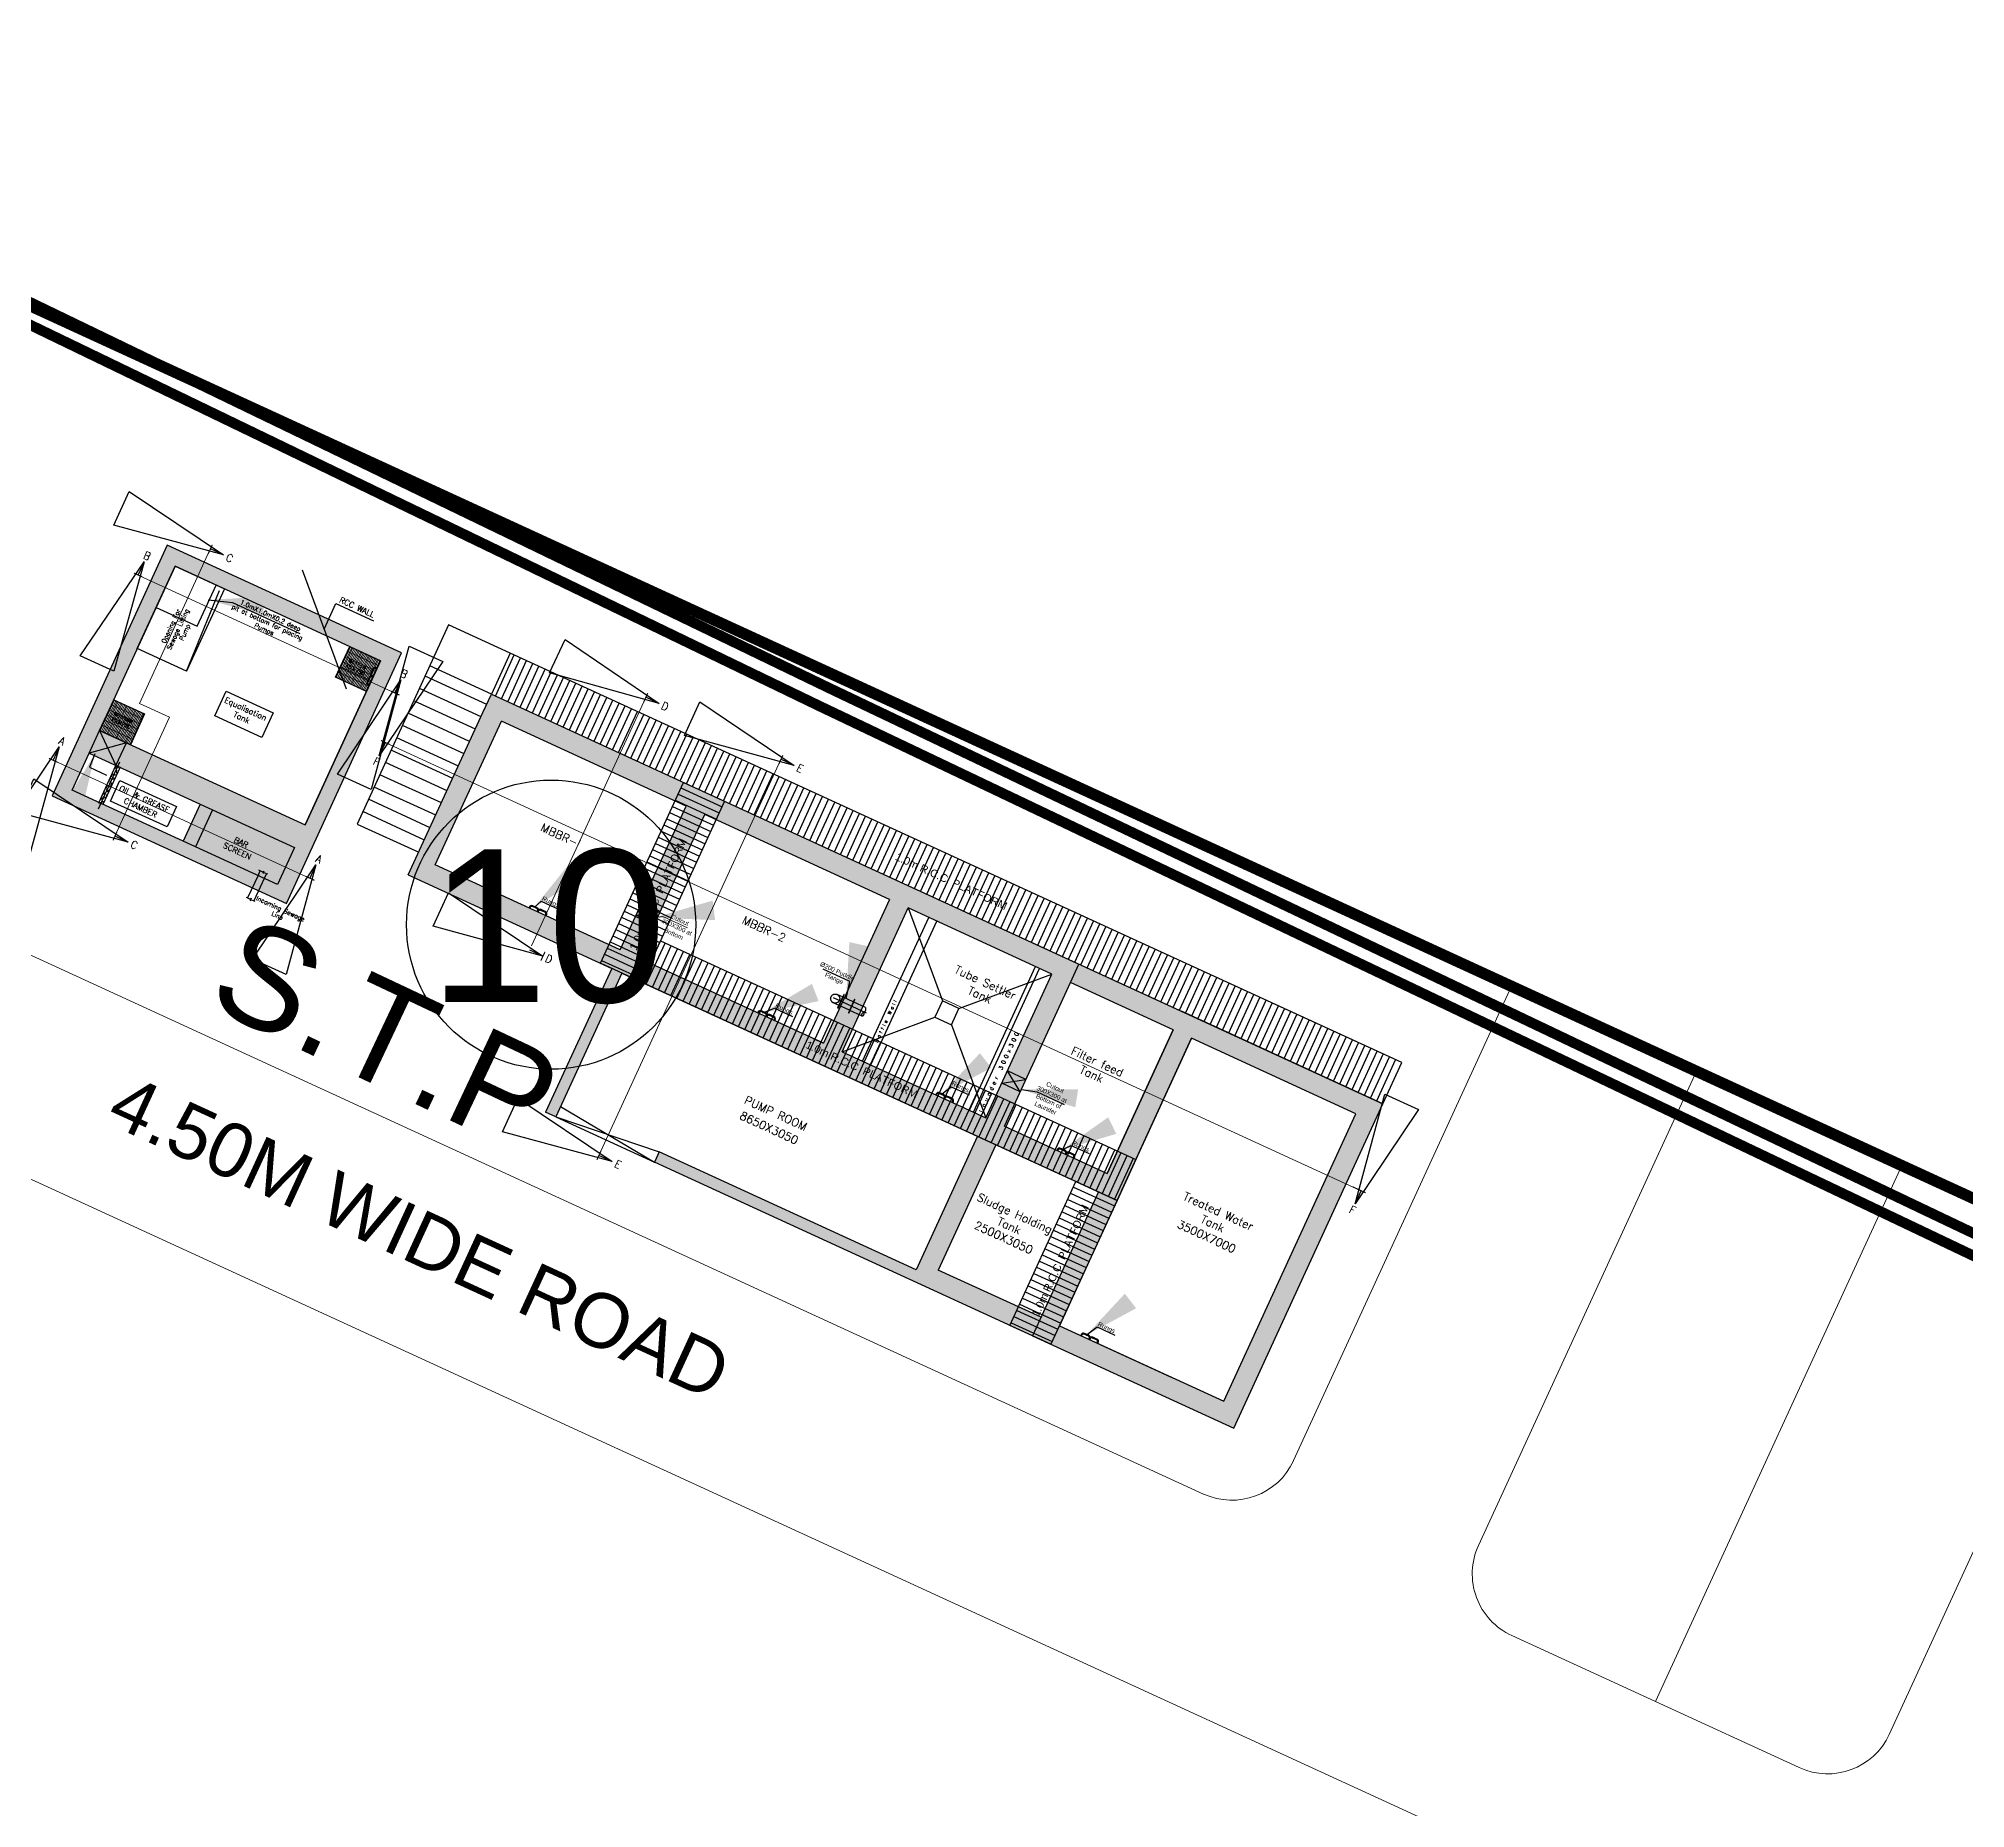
# Model space of a CAD drawing. Extents: x 7897917 to 8423973, y -6487334 to -6173396.
# Drawn here: x 8100005 to 8102609, y -6345575 to -6343182 of the extents above; entities that cross this region are included whole.
import ezdxf
from ezdxf.enums import TextEntityAlignment as Align

# ---------------------------------------------------------------- set-up
doc = ezdxf.new("R2010")
doc.units = 0
doc.header["$LTSCALE"] = 600
doc.header["$MEASUREMENT"] = 0
for name, pattern in [('ACAD_ISO03W100', [30, 12, -18]), ('CENTER', [2, 1.25, -0.25, 0.25, -0.25]), ('DASHED2', [0.375, 0.25, -0.125])]:
    doc.linetypes.add(name, pattern=pattern)
doc.layers.get('0').update_dxf_attribs({"linetype": 'CONTINUOUS'})
doc.layers.add('TITLE', color=7, linetype='CONTINUOUS')
doc.styles.add('AR', font='arial.ttf')
doc.styles.add('ari', font='arial.ttf')
doc.styles.add('ARIAL', font='arial.ttf')
doc.styles.add('ROMAND', font='romand.shx', dxfattribs={"width": 0.9, "height": 60})
doc.styles.add('ROMANS', font='romans.shx')
doc.styles.get("Standard").update_dxf_attribs({"font": 'romans.shx'})
doc.dimstyles.new('cendim', dxfattribs={"dimscale": 60, "dimtxt": 4, "dimasz": 2, "dimexe": 2, "dimexo": 1, "dimgap": 2, "dimtad": 1, "dimdec": 0, "dimzin": 0, "dimdsep": 46, "dimtxsty": 'ROMANS', "dimblk": 'OBLIQUE', "dimcen": 3, "dimdle": 2, "dimclrd": 5, "dimclre": 5, "dimclrt": 6, "dimadec": 0, "dimazin": 0, "dimtfac": 1, "dimtdec": 0, "dimtix": 1, "dimtmove": 2, "dimatfit": 3, "dimldrblk": 'OBLIQUE', "dimfxl": 1, "dimtolj": 1, "dimtzin": 0, "dimarcsym": 0})
doc.dimstyles.new('STANDARD$7', dxfattribs={"dimtxt": 10, "dimasz": 75, "dimexe": 200, "dimexo": 200, "dimgap": 2, "dimtad": 0, "dimdec": 0, "dimzin": 0, "dimdsep": 46, "dimtxsty": 'Standard', "dimcen": 0.09, "dimclrd": 256, "dimclre": 256, "dimclrt": 256, "dimadec": 0, "dimazin": 0, "dimtfac": 1, "dimtdec": 0, "dimtofl": 0, "dimtmove": 0, "dimatfit": 3, "dimfxl": 1, "dimtolj": 1, "dimtzin": 0, "dimlwd": -1, "dimlwe": -1, "dimarcsym": 0})
pattern_1 = [(25.323396, (-41702.596, 4444.775), (17.016701, -9.696948), [2.040175, -22.441926]), (330.3234, (-41702.596, 4444.775), (5.112866, 20.168603), [1.63214, -17.95354]), (75.7748, (-41701.178, 4443.967), (22.129574, 10.471638), [1.733882, -19.072702]), (21.5076, (-41700.324, 4449.718), (24.500482, -16.211844), [3.060263, -33.66289]), (71.959, (-41698.283, 4448.367), (34.16609, 13.463583), [2.600823, -28.60905]), (326.5076, (-41700.324, 4449.718), (34.16608, 13.46361), [2.44821, -26.93031]), (356.323396, (-41698.42, 4447.347), (10.181968, -16.731002), [2.040175, -22.441926]), (301.3234, (-41698.42, 4447.347), (14.249746, 15.161091), [1.63214, -17.95354]), (46.7748, (-41697.572, 4445.952), (24.431713, -1.569929), [1.733882, -19.072702]), (12.823396, (-41702.596, 4444.775), (4.081201, 8.0904332), [0, -17.735922, 0, -18.225564, 0, -18.0215465]), (342.823396, (-41702.596, 4444.775), (10.9818825, 6.761495), [0, -10.3912917, 0, -17.327887, 0, -6.8685894]), (302.823396, (-41708.108, 4447.307), (12.9389678, -6.6200661), [0, -6.8005836, 0, -21.217821, 0, -28.154416]), (292.823396, (-41710.58, 4448.443), (15.5521813, -4.148755), [0, -8.840759, 0, -14.090809, 0, -19.993716])]

# ---------------------------------------------------------------- blocks, each defined once
blk = doc.blocks.new('_Oblique')
at = {"color": 0, "linetype": 'ByBlock', "lineweight": -2}
blk.add_line((-0.5, -0.5), (0.5, 0.5), dxfattribs=at)
blk = doc.blocks.new('A$C67844AE1')
at = {"layer": 'TITLE'}
h = blk.add_hatch(dxfattribs=at)
h.set_pattern_fill('AR-CONC', color=8, scale=2.720233, angle=-24.6766, style=0)
h.set_pattern_definition(pattern_1)
h.paths.add_polyline_path([(-17978.2, -2696.2), (-18291.3, -2552.3), (-18445.2, -2887.4), (-18132.1, -3031.2)])
h.paths.add_polyline_path([(-18381.9, -2800.1), (-18280.9, -2580.4), (-18006.3, -2706.6), (-18107.2, -2926.3)], flags=16)
h.paths.add_polyline_path([(-18395.7, -2830.3), (-18418.4, -2879.7), (-18270.1, -2947.9), (-18247.4, -2898.4)], flags=16)
at = {"layer": 'TITLE', "lineweight": 9}
h = blk.add_hatch(dxfattribs=at)
h.set_pattern_fill('GRATE', color=8, scale=60.449632, angle=65.3234, style=0)
h.set_pattern_definition([(65.323396, (-24085.6746, -20543.916), (1.71654047, -0.78867135), []), (335.323396, (-24085.675, -20543.916), (-3.1546854, -6.866162), [])])
h.paths.add_polyline_path([(-18047.5, -2687.6), (-18066.4, -2728.8), (-18025.2, -2747.8), (-18006.3, -2706.6)])
at = {"layer": 'TITLE'}
h = blk.add_hatch(dxfattribs=at)
h.set_pattern_fill('ANSI31', color=8, scale=72.539558, angle=200.3234, style=0)
h.set_pattern_definition([(245.323396, (-45829.53, 7449.963), (8.2393942, -3.7856225), [])])
h.paths.add_polyline_path([(-17858, -2751.4), (-16666.1, -3299), (-16640.8, -3244.1), (-17832.8, -2696.4)])
h.paths.add_polyline_path([(-17322.9, -2973.9), (-17170.3, -3044), (-17163.5, -3029.4), (-17316.2, -2959.3)], flags=24)
h = blk.add_hatch(dxfattribs=at)
h.set_pattern_fill('AR-CONC', color=8, scale=2.720233, angle=-24.6766, style=0)
h.set_pattern_definition(pattern_1)
h.paths.add_polyline_path([(-16666.1, -3299), (-17072.6, -3112.3), (-17083.9, -3137), (-16946.6, -3200.1), (-17034.9, -3392.3), (-17172.2, -3329.2), (-17083.9, -3137), (-17072.6, -3112.3), (-17858, -2751.4), (-17869.4, -2776.1), (-17969.1, -2993.1), (-17697.2, -3118), (-17785.5, -3310.2), (-17771.8, -3316.5), (-17683.5, -3124.3), (-17046.3, -3417), (-17134.6, -3609.3), (-16865.5, -3733)])
h.paths.add_polyline_path([(-16921.9, -3211.4), (-16702.1, -3312.4), (-16878.8, -3696.9), (-17098.5, -3595.9)], flags=16)
h.paths.add_polyline_path([(-17108.6, -3125.6), (-17197, -3317.9), (-17389.2, -3229.5), (-17300.9, -3037.3)], flags=16)
h.paths.add_polyline_path([(-17325.6, -3025.9), (-17413.9, -3218.2), (-17661.1, -3104.6), (-17572.8, -2912.4)], flags=16)
h.paths.add_polyline_path([(-17597.5, -2901), (-17685.8, -3093.3), (-17933, -2979.7), (-17844.7, -2787.4)], flags=16)
h.paths.add_polyline_path([(-17183.6, -3354), (-17208.3, -3342.6), (-17290.3, -3521.1), (-17633.6, -3363.4), (-17640, -3377.1), (-17134.6, -3609.3), (-17123.2, -3584.6), (-17260.6, -3521.5)], flags=17)
at = {"layer": 'TITLE', "lineweight": 9}
h = blk.add_hatch(dxfattribs=at)
h.set_pattern_fill('GRATE', color=8, scale=60.449632, angle=65.3234, style=0)
h.set_pattern_definition([(65.323396, (-24401.146, -20615.177), (1.71654047, -0.78867135), []), (335.323396, (-24401.146, -20615.177), (-3.1546854, -6.866162), [])])
h.paths.add_polyline_path([(-18362.9, -2758.9), (-18381.9, -2800.1), (-18340.7, -2819), (-18321.7, -2777.8)])
h = blk.add_hatch(dxfattribs=at)
h.set_pattern_fill('AR-CONC', color=8, scale=1.208993, angle=380.3234, style=0)
h.set_pattern_definition([(70.323396, (-39008.4454, -35943.0385), (8.3952897, 2.3003764), [0.9067445, -9.9741893]), (15.323396, (-39008.445, -35943.0385), (-4.7315618, 7.945199), [0.7253956, -7.9793514]), (120.774796, (-39007.746, -35942.847), (3.6637358, 10.2455726), [0.7706142, -8.4767565]), (66.507596, (-39009.285, -35940.771), (12.7946497, 2.6048674), [1.3601167, -14.961284]), (116.958996, (-39008.219, -35940.554), (6.5061706, 14.9685625), [1.1559213, -12.7151328]), (11.507596, (-39009.285, -35940.771), (6.506159, 14.9685676), [1.0880934, -11.969027]), (41.323396, (-39007.9415, -35940.918), (8.4579304, -2.0581626), [0.9067445, -9.9741893]), (346.323396, (-39007.9415, -35940.918), (-0.2864083, 9.2429344), [0.7253956, -7.9793514]), (91.774796, (-39007.237, -35941.0896), (8.1715277, 7.1847653), [0.7706142, -8.4767565]), (57.823396, (-39008.4454, -35943.0385), (-1.25998017, 3.82517558), [0, -7.882632, 0, -8.1002507, 0, -8.00957624]), (27.823396, (-39008.4454, -35943.0385), (1.32633985, 5.57620553), [0, -4.6183519, 0, -7.7012831, 0, -3.0527064]), (347.823396, (-39010.9736, -35943.975), (6.14681135, 1.98583923), [0, -3.0224816, 0, -9.4301426, 0, -12.5130738]), (337.823396, (-39012.1073, -35944.395), (6.1914069, 3.5837512), [0, -3.9292261, 0, -6.2625819, 0, -8.8860959])])
h.paths.add_polyline_path([(-18382.9, -2896.6), (-18377.5, -2899.1), (-18354.7, -2849.7), (-18360.2, -2847.1)])
at = {"layer": 'TITLE'}
h = blk.add_hatch(dxfattribs=at)
h.set_pattern_fill('ANSI31', color=8, scale=72.539558, angle=110.3234, style=0)
h.set_pattern_definition([(155.323396, (-43261.123, 5342.211), (-3.7856225, -8.2393942), [])])
h.paths.add_polyline_path([(-17601.2, -2869.4), (-17546.3, -2894.6), (-17657.4, -3136.3), (-17712.3, -3111)])
h = blk.add_hatch(dxfattribs=at)
h.set_pattern_fill('ANSI31', color=8, scale=72.539558, angle=200.3234, style=0)
h.set_pattern_definition([(245.323396, (-41702.596, 4444.775), (8.2393942, -3.7856225), [])])
h.paths.add_polyline_path([(-17657.4, -3136.3), (-17632.1, -3081.4), (-16996.3, -3373.5), (-17021.6, -3428.4)])
h.paths.add_polyline_path([(-17442.5, -3225.5), (-17289.8, -3295.6), (-17283.1, -3281), (-17435.7, -3210.8)], flags=24)
h = blk.add_hatch(dxfattribs=at)
h.set_pattern_fill('ANSI31', color=8, scale=72.539558, angle=110.3234, style=0)
h.set_pattern_definition([(155.323396, (-42736.362, 4808.398), (-3.7856225, -8.2393942), [])])
h.paths.add_polyline_path([(-17164.8, -3595.4), (-17109.9, -3620.7), (-17021.6, -3428.4), (-17076.5, -3403.2)])
at = {"layer": 'TITLE', "color": 8}
for p, q in [((-18291.3, -2552.3, 6), (-18445.2, -2887.4, 6)), ((-17978.2, -2696.2, 6), (-18291.3, -2552.3, 6)), ((-18265.5, -2720.5, 6), (-18221.4, -2612.9, 6)), ((-18132.1, -3031.2, 6), (-17978.2, -2696.2, 6)), ((-17864.3, -2765.1, 6), (-17946.7, -2727.2, 6)), ((-17858, -2751.4, 6), (-17940.4, -2713.5, 6)), ((-17871.9, -2781.6, 6), (-17954.3, -2743.7, 6)), ((-17869.4, -2776.1, 6), (-17858, -2751.4, 6)), ((-17858, -2751.4, 6), (-16910.5, -3186.7, 6)), ((-17887.1, -2814.5, 6), (-17969.5, -2776.7, 6)), ((-17969.1, -2993.1, 6), (-17869.4, -2776.1, 6)), ((-17879.5, -2798.1, 6), (-17961.9, -2760.2, 6)), ((-18395.7, -2830.3, 6), (-18381.9, -2800.1, 6)), ((-18381.9, -2800.1, 6), (-18360, -2846.7, 6)), ((-17894.6, -2831, 6), (-17977, -2793.2, 6)), ((-17933, -2979.7, 6), (-17844.7, -2787.4, 6)), ((-17597.5, -2901, 6), (-17844.7, -2787.4, 6)), ((-18346.1, -2816.5, 6), (-18395.7, -2830.3, 6)), ((-18360, -2846.7, 6), (-18346.1, -2816.5, 6)), ((-17909.8, -2864, 6), (-17992.2, -2826.1, 6)), ((-17902.2, -2847.5, 6), (-17984.6, -2809.6, 6)), ((-17924.9, -2896.9, 6), (-18007.3, -2859.1, 6)), ((-17917.3, -2880.5, 6), (-17999.7, -2842.6, 6)), ((-17932.5, -2913.4, 6), (-18014.9, -2875.6, 6)), ((-18445.2, -2887.4, 6), (-18132.1, -3031.2, 6)), ((-18247.4, -2898.4, 6), (-18270.1, -2947.9, 6)), ((-18230.9, -2906, 6), (-18253.7, -2955.4, 6)), ((-17947.6, -2946.4, 6), (-18030, -2908.5, 6)), ((-17940.1, -2929.9, 6), (-18022.5, -2892, 6)), ((-17685.8, -3093.3, 6), (-17597.5, -2901, 6)), ((-17661.1, -3104.6, 6), (-17572.8, -2912.4, 6)), ((-17325.6, -3025.9, 6), (-17572.8, -2912.4, 6)), ((-18121.1, -2956.5, 6), (-18143.8, -3005.9, 6)), ((-18169.6, -2992.8, 6), (-18167.1, -2987.4, 6)), ((-18169.6, -2992.8, 6), (-18183.9, -3023.8, 6)), ((-18158.9, -2991.2, 6), (-18175.6, -3027.6, 6)), ((-17969.1, -2993.1, 6), (-17697.2, -3118, 6)), ((-17632.3, -3041.9, 6), (-17657, -3030.6, 6)), ((-17639.9, -3058.4, 6), (-17657, -3030.6, 6)), ((-17389.2, -3229.5, 6), (-17300.9, -3037.3, 6)), ((-17108.6, -3125.6, 6), (-17300.9, -3037.3, 6)), ((-17300.9, -3037.3, 6), (-17254.9, -3161.6, 6)), ((-17664.6, -3047.1, 6), (-17632.3, -3041.9, 6)), ((-17639.9, -3058.4, 6), (-17664.6, -3047.1, 6)), ((-17361.7, -3242.2, 6), (-17273.4, -3049.9, 6)), ((-17350.8, -3247.2, 6), (-17262.4, -3055, 6)), ((-17218.9, -3307.8, 6), (-17130.6, -3115.5, 6)), ((-17083.9, -3137, 6), (-17072.6, -3112.3, 6)), ((-17697.2, -3118, 6), (-17785.5, -3310.2, 6)), ((-17683.5, -3124.3, 6), (-17771.8, -3316.5, 6)), ((-17683.5, -3124.3, 6), (-17046.3, -3417, 6)), ((-17232.9, -3171.6, 6), (-17108.6, -3125.6, 6)), ((-17213.4, -3310.3, 6), (-17125.1, -3118.1, 6)), ((-17197, -3317.9, 6), (-17108.6, -3125.6, 6)), ((-17172.2, -3329.2, 6), (-17083.9, -3137, 6)), ((-16946.6, -3200.1, 6), (-17083.9, -3137, 6)), ((-17389.2, -3229.5, 6), (-17265, -3183.5, 6)), ((-17243, -3193.6, 6), (-17197, -3317.9, 6)), ((-17427.7, -3211.9, 6), (-17413.9, -3218.2, 6)), ((-17034.9, -3392.3, 6), (-16946.6, -3200.1, 6)), ((-17015.2, -3414.7, 6), (-16921.9, -3211.4, 6)), ((-17389.2, -3229.5, 6), (-17197, -3317.9, 6)), ((-17175.7, -3271.7, 6), (-17143.4, -3266.6, 6)), ((-17151, -3283, 6), (-17175.7, -3271.7, 6)), ((-17143.4, -3266.6, 6), (-17168.2, -3255.2, 6)), ((-17151, -3283, 6), (-17168.2, -3255.2, 6)), ((-17771.8, -3316.5, 6), (-17785.5, -3310.2, 6)), ((-17771.8, -3316.5, 6), (-17640, -3377.1, 6)), ((-17208.3, -3342.6, 6), (-17290.3, -3521.1, 6)), ((-17172.2, -3329.2, 6), (-17034.9, -3392.3, 6)), ((-17183.6, -3354, 6), (-17260.6, -3521.5, 6)), ((-17098.5, -3595.9, 6), (-16950.3, -3664.1, 6))]:
    blk.add_line(p, q, dxfattribs=at)
at = {"layer": 'TITLE', "color": 8, "linetype": 'CENTER', "lineweight": 9, "ltscale": 500}
for p, q in [((-18328.6, -2763.7, 6), (-18234.3, -2558.4, 6)), ((-17992.5, -2747.3, 6), (-18329.2, -2592.6, 6)), ((-18358.6, -2935.3, 6), (-18288.3, -2782.2, 6)), ((-18288.3, -2782.2, 6), (-18328.6, -2763.7, 6)), ((-17804.2, -3087.9, 6), (-17654.3, -2761.7, 6)), ((-16694.1, -3415.9, 6), (-17994.1, -2818.6, 6)), ((-18106.2, -2995, 6), (-18442.9, -2840.3, 6)), ((-17711.7, -3362.5, 6), (-17473.7, -2844.7, 6))]:
    blk.add_line(p, q, dxfattribs=at)
at = {"layer": 'TITLE', "color": 8, "lineweight": 30}
for p, q in [((-18020.7, -2729.5, 6), (-18024.4, -2737.4, 6)), ((-18021.8, -2729, 6), (-18024.3, -2734.5, 6)), ((-18016.8, -2718, 6), (-18019.3, -2723.5, 6)), ((-18015.7, -2718.5, 6), (-18019.3, -2726.4, 6)), ((-18016.5, -2728.8, 6), (-18017.5, -2728.3, 6)), ((-18016.5, -2728.8, 6), (-18017.5, -2728.3, 6)), ((-18016, -2727.7, 6), (-18017, -2727.2, 6)), ((-18016, -2727.7, 6), (-18017, -2727.2, 6)), ((-18011.4, -2717.8, 6), (-18012.5, -2717.3, 6)), ((-18010.9, -2716.7, 6), (-18012, -2716.2, 6)), ((-18021.5, -2739.8, 6), (-18022.6, -2739.3, 6)), ((-18021, -2738.7, 6), (-18022.1, -2738.2, 6)), ((-17807.8, -3037.2, 6), (-17807.3, -3036.2, 6)), ((-17806.7, -3037.7, 6), (-17806.2, -3036.7, 6)), ((-17797.5, -3038, 6), (-17803, -3035.5, 6)), ((-17797, -3036.9, 6), (-17802.5, -3034.4, 6)), ((-17786, -3042, 6), (-17791.5, -3039.5, 6)), ((-17796.8, -3042.3, 6), (-17796.3, -3041.2, 6)), ((-17796.8, -3042.3, 6), (-17796.3, -3041.2, 6)), ((-17795.7, -3042.8, 6), (-17795.2, -3041.7, 6)), ((-17795.7, -3042.8, 6), (-17795.2, -3041.7, 6)), ((-17786.5, -3043.1, 6), (-17792, -3040.5, 6)), ((-17785.8, -3047.3, 6), (-17785.3, -3046.3, 6)), ((-17784.7, -3047.8, 6), (-17784.2, -3046.8, 6)), ((-17502.1, -3177.7, 6), (-17501.6, -3176.6, 6)), ((-17501, -3178.2, 6), (-17500.5, -3177.1, 6)), ((-17491.8, -3178.5, 6), (-17497.3, -3175.9, 6)), ((-17491.3, -3177.4, 6), (-17496.8, -3174.8, 6)), ((-17491.1, -3182.7, 6), (-17490.6, -3181.7, 6)), ((-17491.1, -3182.7, 6), (-17490.6, -3181.7, 6)), ((-17490, -3183.2, 6), (-17489.5, -3182.2, 6)), ((-17490, -3183.2, 6), (-17489.5, -3182.2, 6)), ((-17480.8, -3183.5, 6), (-17486.3, -3181, 6)), ((-17480.3, -3182.4, 6), (-17485.8, -3179.9, 6)), ((-17480.1, -3187.8, 6), (-17479.7, -3186.7, 6)), ((-17479, -3188.3, 6), (-17478.6, -3187.2, 6)), ((-17264, -3287.1, 6), (-17263.5, -3286, 6)), ((-17262.9, -3287.6, 6), (-17262.4, -3286.5, 6)), ((-17253.7, -3287.9, 6), (-17259.2, -3285.4, 6)), ((-17253.2, -3286.8, 6), (-17258.7, -3284.3, 6)), ((-17253, -3292.1, 6), (-17252.5, -3291.1, 6)), ((-17253, -3292.1, 6), (-17252.5, -3291.1, 6)), ((-17251.9, -3292.6, 6), (-17251.4, -3291.6, 6)), ((-17251.9, -3292.6, 6), (-17251.4, -3291.6, 6)), ((-17242.7, -3292.9, 6), (-17248.2, -3290.4, 6)), ((-17242.2, -3291.8, 6), (-17247.7, -3289.3, 6)), ((-17242, -3297.2, 6), (-17241.5, -3296.1, 6)), ((-17240.9, -3297.7, 6), (-17240.4, -3296.6, 6)), ((-17101.9, -3361.6, 6), (-17101.4, -3360.5, 6)), ((-17100.8, -3362.1, 6), (-17100.3, -3361, 6)), ((-17091.6, -3362.4, 6), (-17097.1, -3359.8, 6)), ((-17091.1, -3361.3, 6), (-17096.6, -3358.7, 6)), ((-17090.9, -3366.6, 6), (-17090.4, -3365.6, 6)), ((-17090.9, -3366.6, 6), (-17090.4, -3365.6, 6)), ((-17089.8, -3367.1, 6), (-17089.3, -3366.1, 6)), ((-17089.8, -3367.1, 6), (-17089.3, -3366.1, 6)), ((-17080.6, -3367.4, 6), (-17086.1, -3364.9, 6)), ((-17080.1, -3366.3, 6), (-17085.6, -3363.8, 6)), ((-17079.9, -3371.7, 6), (-17079.4, -3370.6, 6)), ((-17078.8, -3372.2, 6), (-17078.3, -3371.1, 6)), ((-17059.4, -3608.7, 6), (-17064.9, -3606.1, 6)), ((-17070.2, -3609, 6), (-17069.7, -3607.9, 6)), ((-17069.1, -3609.5, 6), (-17068.6, -3608.4, 6)), ((-17059.9, -3609.8, 6), (-17065.4, -3607.2, 6)), ((-17059.2, -3614, 6), (-17058.7, -3613, 6)), ((-17059.2, -3614, 6), (-17058.7, -3613, 6)), ((-17058.1, -3614.5, 6), (-17057.6, -3613.5, 6)), ((-17058.1, -3614.5, 6), (-17057.6, -3613.5, 6)), ((-17048.9, -3614.8, 6), (-17054.4, -3612.3, 6)), ((-17048.4, -3613.7, 6), (-17053.9, -3611.2, 6)), ((-17048.2, -3619.1, 6), (-17047.7, -3618, 6)), ((-17047.1, -3619.6, 6), (-17046.6, -3618.5, 6))]:
    blk.add_line(p, q, dxfattribs=at)
at = {"layer": 'TITLE', "color": 8, "linetype": 'ACAD_ISO03W100', "lineweight": 30}
for p, q in [((-18021.3, -2729.2, 6), (-18023.8, -2734.7, 6)), ((-18016.2, -2718.2, 6), (-18018.7, -2723.7, 6)), ((-18016.2, -2728.2, 6), (-18017.3, -2727.7, 6)), ((-18016.2, -2728.2, 6), (-18017.3, -2727.7, 6)), ((-18021.3, -2739.2, 6), (-18022.3, -2738.7, 6)), ((-17807.2, -3037.5, 6), (-17806.7, -3036.4, 6)), ((-17797.2, -3037.5, 6), (-17802.7, -3035, 6)), ((-17796.2, -3042.5, 6), (-17795.8, -3041.5, 6)), ((-17796.2, -3042.5, 6), (-17795.8, -3041.5, 6)), ((-17786.3, -3042.5, 6), (-17791.7, -3040, 6)), ((-17501.6, -3177.9, 6), (-17501.1, -3176.9, 6)), ((-17491.6, -3177.9, 6), (-17497.1, -3175.4, 6)), ((-17490.6, -3183, 6), (-17490.1, -3181.9, 6)), ((-17490.6, -3183, 6), (-17490.1, -3181.9, 6)), ((-17480.6, -3183, 6), (-17486.1, -3180.4, 6)), ((-17263.4, -3287.3, 6), (-17262.9, -3286.3, 6)), ((-17253.4, -3287.3, 6), (-17258.9, -3284.8, 6)), ((-17252.4, -3292.4, 6), (-17252, -3291.3, 6)), ((-17252.4, -3292.4, 6), (-17252, -3291.3, 6)), ((-17242.5, -3292.4, 6), (-17247.9, -3289.9, 6)), ((-17101.3, -3361.8, 6), (-17100.8, -3360.8, 6)), ((-17091.3, -3361.8, 6), (-17096.8, -3359.3, 6)), ((-17090.3, -3366.9, 6), (-17089.8, -3365.8, 6)), ((-17090.3, -3366.9, 6), (-17089.8, -3365.8, 6)), ((-17080.3, -3366.9, 6), (-17085.8, -3364.3, 6)), ((-17059.6, -3609.2, 6), (-17065.1, -3606.7, 6)), ((-17069.6, -3609.2, 6), (-17069.1, -3608.2, 6)), ((-17058.6, -3614.3, 6), (-17058.1, -3613.2, 6)), ((-17058.6, -3614.3, 6), (-17058.1, -3613.2, 6)), ((-17048.6, -3614.3, 6), (-17054.1, -3611.7, 6))]:
    blk.add_line(p, q, dxfattribs=at)
at = {"layer": 'TITLE', "color": 8, "lineweight": 0}
for p, q in [((-16905.8, -3820.9, 6), (-19022.6, -2848.3, 6)), ((-19201.9, -3065.3, 6), (-13962.8, -5472.4, 6)), ((-16494.1, -3142, 6), (-16785.6, -3776.3, 6)), ((-16246.9, -3255.5, 6), (-16494.1, -3142, 6)), ((-16538.4, -3889.9, 6), (-16246.9, -3255.5, 6)), ((-16301.6, -4098.5, 6), (-15972.3, -3381.7, 6)), ((-16301.6, -4098.5, 6), (-15972.3, -3381.7, 6)), ((-15697.7, -3507.9, 6), (-15989.1, -4142.3, 6)), ((-16109.4, -4186.8, 6), (-16493.9, -4010.1, 6))]:
    blk.add_line(p, q, dxfattribs=at)
at = {"layer": 'TITLE', "color": 8, "linetype": 'CENTER', "ltscale": 100}
blk.add_line((-18383.3, -2904.7, 6), (-18354.6, -2842, 6), dxfattribs=at)
at = {"layer": 'TITLE', "color": 8, "linetype": 'DASHED2', "lineweight": 30}
for p, q in [((-17392.9, -3167.7, 6), (-17401, -3164, 6)), ((-17387.8, -3156.7, 6), (-17395.9, -3153, 6)), ((-17386.8, -3152.9, 6), (-17395.1, -3171, 6)), ((-17394.5, -3171.2, 6), (-17386.2, -3153.2, 6)), ((-17386.2, -3153.2, 6), (-17386.8, -3152.9, 6)), ((-17372.5, -3159.4, 6), (-17380.8, -3177.5, 6)), ((-17380.3, -3177.8, 6), (-17372, -3159.7, 6)), ((-17372, -3159.7, 6), (-17372.5, -3159.4, 6)), ((-17395.1, -3171, 6), (-17394.5, -3171.2, 6)), ((-17380.8, -3177.5, 6), (-17380.3, -3177.8, 6))]:
    blk.add_line(p, q, dxfattribs=at)
at = {"layer": 'TITLE', "color": 10, "const_width": 13.9}
for points in [[(-3788, -1388.3), (-4568.1, -2652.3), (-5134, -3581.1), (-6074.4, -4450.5), (-6654.9, -5429.2), (-9972.3, -5030.1), (-10297.8, -5507), (-11766.9, -5507.8), (-11947.1, -5333.3), (-14195.8, -4273.2), (-17406.1, -2743.4), (-18918.1, -2013.3), (-19116, -2561.7), (-19560.7, -2352.7), (-21226.6, -5113.4)], [(-3750.7, -1379.6), (-4544.9, -2666.6), (-5112.8, -3598.5), (-6053, -4467.7), (-6640.5, -5458.3), (-9959.2, -5059.1), (-10283.4, -5534.2), (-11777.9, -5535), (-11962.8, -5356), (-14207.4, -4297.7), (-17417.9, -2768), (-18902.7, -2050.9), (-19100.5, -2599), (-19550, -2387.7), (-21203.3, -5127.4)]]:
    blk.add_lwpolyline(points, dxfattribs=at)
at = {"layer": 'TITLE', "color": 10}
blk.add_lwpolyline([(-3788, -1388.3), (-4568.1, -2652.3), (-5134, -3581.1), (-6074.4, -4450.5), (-6654.9, -5429.2), (-9972.3, -5030.1), (-10297.8, -5507), (-11766.9, -5507.8), (-11947.1, -5333.3), (-14195.8, -4273.2), (-17406.1, -2743.4), (-18918.1, -2013.3), (-19116, -2561.7), (-19560.7, -2352.7), (-21226.6, -5113.4)], dxfattribs=at)
at = {"layer": 'TITLE', "color": 8, "linetype": 'DASHED2', "lineweight": 0, "ltscale": 6, "const_width": 15.1, "elevation": 6, "flags": 128}
blk.add_lwpolyline([(-2003.9, -7493), (-2221.6, -4307.4), (-2175.5, -3938.4), (-1642.8, 323.5), (-31.6, 24.6), (-84.9, 841.4), (-1706.6, 881.6), (-3265.3, 690.4), (-2836.5, 167.2), (-4833.2, -750.6), (-3799.1, -1389.9), (-5142.7, -3563.4), (-6084.9, -4450.5), (-6650.1, -5438.2), (-9382, -5112.8, 0.243248), (-10377.5, -5544.9), (-11867, -5544.9, 0.166319), (-12338.1, -5051.5), (-18844.8, -2062), (-19040.7, -2458), (-19480.6, -2222.8), (-21509.5, -5575.3), (-24942.1, -3313.6), (-24624.5, -9224.5), (-22945.7, -9140.5), (-23513.5, -12602.4), (-28454.1, -12602.4), (-28454.1, -16216.6), (-26957.9, -16299.3), (-26949.9, -16422.4), (-26111.3, -16503.5), (-26288.2, -19309.4), (-26448.9, -20494.1), (-25847.5, -25816.6), (-24848.6, -25610.2), (-23343.1, -24528.2), (-20742.3, -22959.6), (-17631.2, -22415.1), (-17309.8, -20932.6), (-17441.3, -20076.7), (-17017.7, -18599.5), (-13197.8, -17982), (-13197.8, -17982), (-13197.8, -17982), (-13197.8, -17982), (-4911.9, -18134), (-4911.9, -18134), (-4911.9, -18134), (-4911.9, -18134), (-4911.9, -18134), (-4911.9, -18134), (-4911.9, -18134), (-4911.9, -18134), (-4911.9, -18134), (-3079.1, -17381.1), (-3382.5, -16841.8), (-2832.2, -15707.7), (-2188, -14381.3), (-2077.3, -13894.5), (-1841.6, -10424.8)], format="xyb", close=True, dxfattribs=at)
at = {"layer": 'TITLE', "color": 8, "linetype": 'CENTER', "lineweight": 9, "ltscale": 500, "const_width": 1.51, "elevation": 6}
for points in [[(-18236.5, -2563.2), (-18231.2, -2551.7)], [(-18324.3, -2594.8), (-18335.9, -2589.5)], [(-17980.9, -2752.6), (-17992.5, -2747.3)], [(-17654.3, -2761.7), (-17649, -2750.1)], [(-17994.1, -2818.6), (-18005.7, -2813.3)], [(-17473.7, -2844.7), (-17468.4, -2833.1)], [(-18438, -2842.5), (-18449.6, -2837.2)], [(-18363.9, -2946.9), (-18358.6, -2935.3)], [(-18094.6, -3000.3), (-18106.2, -2995)], [(-17791.8, -3107.6), (-17786.4, -3096)], [(-17717, -3374.1), (-17711.7, -3362.5)], [(-16695, -3415.5), (-16706.5, -3410.2)], [(-16689.2, -3418.1), (-16700.8, -3412.8)]]:
    blk.add_lwpolyline(points, dxfattribs=at)
at = {"layer": 'TITLE', "color": 8, "elevation": 6}
for points in [[(-18107.2, -2926.3), (-18006.3, -2706.6), (-18280.9, -2580.4), (-18381.9, -2800.1), (-18107.2, -2926.3), (-18006.3, -2706.6)], [(-17832.8, -2696.4), (-17915.2, -2658.6), (-18037.6, -2925), (-17955.2, -2962.8)], [(-17858, -2751.4), (-16666.1, -3299), (-16640.8, -3244.1), (-17832.8, -2696.4), (-17858, -2751.4)], [(-18006.3, -2706.6), (-18107.2, -2926.3)], [(-18143.8, -3005.9), (-18418.4, -2879.7), (-18395.7, -2830.3), (-18121.1, -2956.5), (-18143.8, -3005.9)], [(-18169.4, -2986.4), (-18163.9, -2988.9), (-18162.4, -2987.9), (-18163.6, -2990.7), (-18162.1, -2989.7), (-18157.5, -2991.8)], [(-17685.8, -3093.3), (-17933, -2979.7)], [(-18186.1, -3022.8), (-18180.7, -3025.3), (-18179.1, -3024.3), (-18180.4, -3027.1), (-18178.8, -3026.2), (-18174.2, -3028.3)], [(-17325.6, -3025.9), (-17413.9, -3218.2), (-17661.1, -3104.6)], [(-16640.8, -3244.1), (-16813.9, -3164.6)], [(-17046.3, -3417), (-17134.6, -3609.3), (-16865.5, -3733), (-16666.1, -3299), (-16935.2, -3175.4)], [(-16946.6, -3200.1), (-17034.9, -3392.3)], [(-17771.8, -3316.5), (-17633.6, -3363.4)], [(-17765.5, -3302.8), (-17640, -3377.1)], [(-17633.6, -3363.4), (-17640, -3377.1)], [(-17290.3, -3521.1), (-17633.6, -3363.4)], [(-17134.6, -3609.3), (-17640, -3377.1)], [(-17123.2, -3584.6), (-17260.6, -3521.5)]]:
    blk.add_lwpolyline(points, dxfattribs=at)
for points in [[(-18215, -2610.7), (-18265.5, -2720.5), (-18331.4, -2690.2), (-18280.9, -2580.4)], [(-18066.4, -2728.8), (-18047.5, -2687.6), (-18006.3, -2706.6), (-18025.2, -2747.8)], [(-18212.6, -2747.2), (-18149.6, -2776.2), (-18164.8, -2809.3), (-18227.8, -2780.4)], [(-18381.9, -2800.1), (-18362.9, -2758.9), (-18321.7, -2777.8), (-18340.7, -2819)], [(-18382.9, -2896.6), (-18360, -2846.7), (-18354.5, -2849.2), (-18377.5, -2899.1)], [(-18354.7, -2867), (-18279.1, -2901.7), (-18291.6, -2929), (-18367.2, -2894.3)], [(-17601.2, -2869.4), (-17546.3, -2894.6), (-17657.4, -3136.3), (-17712.3, -3111)], [(-17657.4, -3136.3), (-17632.1, -3081.4), (-16996.3, -3373.5), (-17021.6, -3428.4)], [(-17265, -3183.5), (-17243, -3193.6), (-17232.9, -3171.6), (-17254.9, -3161.6)], [(-17098.5, -3595.9), (-16878.8, -3696.9), (-16702.1, -3312.4), (-16921.9, -3211.4)], [(-17076.5, -3403.2), (-17021.6, -3428.4), (-17109.9, -3620.7), (-17164.8, -3595.4)]]:
    blk.add_lwpolyline(points, close=True, dxfattribs=at)
at = {"layer": 'TITLE', "color": 8, "linetype": 'ACAD_ISO03W100', "ltscale": 5, "elevation": 6}
blk.add_lwpolyline([(-18306.2, -2635.3), (-18251.2, -2660.5), (-18226, -2605.6), (-18280.9, -2580.4)], close=True, dxfattribs=at)
at = {"layer": 'TITLE', "color": 8, "linetype": 'CENTER', "lineweight": 30, "ltscale": 100, "elevation": 6}
blk.add_lwpolyline([(-17356.4, -3177.8), (-17400.8, -3157.4)], dxfattribs=at)
at = {"layer": 'TITLE', "color": 8, "linetype": 'DASHED2', "lineweight": 30, "elevation": 6}
for points in [[(-17392.9, -3167.7), (-17387.8, -3156.7)], [(-17379.2, -3174), (-17392.9, -3167.7)], [(-17374.2, -3163), (-17387.8, -3156.7)], [(-17358, -3170.4), (-17373.6, -3163.2)], [(-17363, -3181.4), (-17378.7, -3174.2)]]:
    blk.add_lwpolyline(points, dxfattribs=at)
at = {"layer": 'TITLE', "color": 8}
blk.add_circle((-17778.2, -3059.6, 6), 193.3, dxfattribs=at)
at = {"layer": 'TITLE', "color": 8, "linetype": 'DASHED2', "lineweight": 30}
blk.add_circle((-17398.4, -3158.5, 6), 6.04, dxfattribs=at)
at = {"layer": 'TITLE', "color": 8, "lineweight": 30}
for centre, radius, start, end in [((-18018.5, -2730.5, 6), 3.63, 65.3234, 155.3234), ((-18018.5, -2730.5, 6), 2.42, 65.3234, 155.3234), ((-18016, -2725, 6), 3.63, 155.3234, 245.3234), ((-18016, -2725, 6), 2.42, 155.3234, 245.3234), ((-18013.5, -2719.5, 6), 3.63, 65.3234, 155.3234), ((-18013.5, -2719.5, 6), 2.42, 65.3234, 155.3234), ((-18021, -2736, 6), 3.63, 155.3234, 245.3234), ((-18021, -2736, 6), 2.42, 155.3234, 245.3234), ((-17804, -3037.7, 6), 3.63, 65.3234, 155.3234), ((-17804, -3037.7, 6), 2.42, 65.3234, 155.3234), ((-17798.5, -3040.2, 6), 2.42, 335.3234, 65.3234), ((-17798.5, -3040.2, 6), 3.63, 335.3234, 65.3234), ((-17793, -3042.7, 6), 3.63, 65.3234, 155.3234), ((-17793, -3042.7, 6), 2.42, 65.3234, 155.3234), ((-17787.5, -3045.3, 6), 2.42, 335.3234, 65.3234), ((-17787.5, -3045.3, 6), 3.63, 335.3234, 65.3234), ((-17498.3, -3178.1, 6), 3.63, 65.3234, 155.3234), ((-17498.3, -3178.1, 6), 2.42, 65.3234, 155.3234), ((-17492.8, -3180.7, 6), 2.42, 335.3234, 65.3234), ((-17492.8, -3180.7, 6), 3.63, 335.3234, 65.3234), ((-17487.3, -3183.2, 6), 3.63, 65.3234, 155.3234), ((-17487.3, -3183.2, 6), 2.42, 65.3234, 155.3234), ((-17481.9, -3185.7, 6), 2.42, 335.3234, 65.3234), ((-17481.9, -3185.7, 6), 3.63, 335.3234, 65.3234), ((-17260.2, -3287.6, 6), 3.63, 65.3234, 155.3234), ((-17260.2, -3287.6, 6), 2.42, 65.3234, 155.3234), ((-17254.7, -3290.1, 6), 2.42, 335.3234, 65.3234), ((-17254.7, -3290.1, 6), 3.63, 335.3234, 65.3234), ((-17249.2, -3292.6, 6), 3.63, 65.3234, 155.3234), ((-17249.2, -3292.6, 6), 2.42, 65.3234, 155.3234), ((-17243.7, -3295.1, 6), 2.42, 335.3234, 65.3234), ((-17243.7, -3295.1, 6), 3.63, 335.3234, 65.3234), ((-17098.1, -3362, 6), 3.63, 65.3234, 155.3234), ((-17098.1, -3362, 6), 2.42, 65.3234, 155.3234), ((-17092.6, -3364.6, 6), 2.42, 335.3234, 65.3234), ((-17092.6, -3364.6, 6), 3.63, 335.3234, 65.3234), ((-17087.1, -3367.1, 6), 3.63, 65.3234, 155.3234), ((-17087.1, -3367.1, 6), 2.42, 65.3234, 155.3234), ((-17081.6, -3369.6, 6), 2.42, 335.3234, 65.3234), ((-17081.6, -3369.6, 6), 3.63, 335.3234, 65.3234), ((-17066.4, -3609.4, 6), 3.63, 65.3234, 155.3234), ((-17066.4, -3609.4, 6), 2.42, 65.3234, 155.3234), ((-17060.9, -3612, 6), 2.42, 335.3234, 65.3234), ((-17060.9, -3612, 6), 3.63, 335.3234, 65.3234), ((-17055.4, -3614.5, 6), 3.63, 65.3234, 155.3234), ((-17055.4, -3614.5, 6), 2.42, 65.3234, 155.3234), ((-17049.9, -3617, 6), 2.42, 335.3234, 65.3234), ((-17049.9, -3617, 6), 3.63, 335.3234, 65.3234)]:
    blk.add_arc(centre, radius, start, end, dxfattribs=at)
at = {"layer": 'TITLE', "color": 8, "linetype": 'ACAD_ISO03W100', "lineweight": 30}
for centre, start, end in [((-18018.5, -2730.5, 6), 65.3234, 155.3234), ((-18016, -2725, 6), 155.3234, 245.3234), ((-18013.5, -2719.5, 6), 65.3234, 155.3234), ((-18021, -2736, 6), 155.3234, 245.3234), ((-17804, -3037.7, 6), 65.3234, 155.3234), ((-17798.5, -3040.2, 6), 335.3234, 65.3234), ((-17793, -3042.7, 6), 65.3234, 155.3234), ((-17787.5, -3045.3, 6), 335.3234, 65.3234), ((-17498.3, -3178.1, 6), 65.3234, 155.3234), ((-17492.8, -3180.7, 6), 335.3234, 65.3234), ((-17487.3, -3183.2, 6), 65.3234, 155.3234), ((-17481.9, -3185.7, 6), 335.3234, 65.3234), ((-17260.2, -3287.6, 6), 65.3234, 155.3234), ((-17254.7, -3290.1, 6), 335.3234, 65.3234), ((-17249.2, -3292.6, 6), 65.3234, 155.3234), ((-17243.7, -3295.1, 6), 335.3234, 65.3234), ((-17098.1, -3362, 6), 65.3234, 155.3234), ((-17092.6, -3364.6, 6), 335.3234, 65.3234), ((-17087.1, -3367.1, 6), 65.3234, 155.3234), ((-17081.6, -3369.6, 6), 335.3234, 65.3234), ((-17066.4, -3609.4, 6), 65.3234, 155.3234), ((-17060.9, -3612, 6), 335.3234, 65.3234), ((-17055.4, -3614.5, 6), 65.3234, 155.3234), ((-17049.9, -3617, 6), 335.3234, 65.3234)]:
    blk.add_arc(centre, 3.02, start, end, dxfattribs=at)
at = {"layer": 'TITLE', "color": 8, "lineweight": 0}
for centre, start, end in [((-16868, -3738.5, 6), 245.3234, 335.3234), ((-16456, -3927.7, 6), 155.3234, 245.3234), ((-16071.5, -4104.4, 6), 245.3234, 335.3234)]:
    blk.add_arc(centre, 90.7, start, end, dxfattribs=at)
at = {"layer": 'TITLE', "color": 8, "linetype": 'DASHED2', "lineweight": 30}
blk.add_spline([(-17358, -3170.4, 6), (-17359.2, -3176.5, 6), (-17362.3, -3178.3, 6.1), (-17363, -3181.4, 6), (-17360.9, -3181.1, 6.1), (-17359.7, -3176.8, 6.1)], degree=3, dxfattribs=at)
at = {"layer": 'TITLE', "color": 8, "style": 'ari'}
blk.add_text('10', height=204.17, dxfattribs=at).set_placement((-17941.5, -3163.2, 6))
at = {"layer": 'TITLE', "color": 8, "style": 'ARIAL'}
for rotation, p in [(65.3234, (-17664.4, -3095.1, 6)), (335.3234, (-17319.2, -2972.4, 6)), (335.3234, (-17438.8, -3224, 6)), (65.3234, (-17126.6, -3584.7, 6))]:
    blk.add_text('1.0m R.C.C  PLATFORM', height=10.37, rotation=rotation, dxfattribs=at).set_placement(p)
at = {"layer": 'TITLE', "color": 8, "lineweight": 50, "style": 'ARIAL'}
blk.add_text('S.T.P', height=136.01, rotation=334.7457, dxfattribs=at).set_placement((-17998.6, -3205.9, 6), align=Align.MIDDLE_CENTER)
at = {"layer": 'TITLE', "color": 8, "linetype": 'Continuous', "style": 'AR'}
blk.add_text('4.50M WIDE ROAD', height=72.54, rotation=335.3234, dxfattribs=at).set_placement((-17953.7, -3477.3, 6), align=Align.MIDDLE_CENTER)
at = {"layer": 'TITLE', "color": 8, "lineweight": 9, "attachment_point": 5}
for s, insert, char_height, rotation, style in [('\\A1;B', (-18318.3, -2566.4, 6), 10.45, 335.3234, 'ROMAND'), ('\\A1;C', (-18208.1, -2569.3, 6), 10.45, 335.3234, 'ROMAND'), ('\\A1;1.0mX1.0mX0.2 deep\\Ppit at bottom for placing\\PPumps', (-18158, -2656.3, 6), 6.045, 335.3234, 'ROMANS'), ('\\A1;RCC WALL ', (-18037.5, -2635.2, 6), 7.617, 335.3234, 'ROMANS'), ('\\A1;Opening For\\PSewage Lifting\\PPump', (-18276.3, -2665, 6), 6.045, 65.3234, 'ROMANS'), ('\\A1;Manhole\\P750x750', (-18038.9, -2714.8, 6), 4.836, 335.3234, 'ROMANS'), ('\\A1;B', (-17974.8, -2724.2, 6), 10.45, 335.3234, 'ROMAND'), ('\\A1;Equalisation \\PTank', (-18189.2, -2776.8, 6), 7.617, 335.3234, 'ROMANS'), ('\\A1;Manhole\\P750x750', (-18351.8, -2786.3, 6), 4.836, 335.3234, 'ROMANS'), ('\\A1;D', (-17625.9, -2767.7, 6), 10.45, 335.3234, 'ROMAND'), ('\\A1;A', (-18432, -2814.1, 6), 10.45, 335.3234, 'ROMAND'), ('\\A1;F', (-18011.6, -2841.6, 6), 10.45, 335.3234, 'ROMAND'), ('\\A1;E', (-17445.3, -2850.7, 6), 10.45, 335.3234, 'ROMAND'), ('\\A1;OIL & GREASE \\PCHAMBER', (-18324.5, -2897.4, 6), 7.617, 335.3234, 'ROMANS'), ('\\A1;MBBR-I', (-17765.3, -2940.4, 6), 10.88, 335.3234, 'ROMANS'), ('\\A1;C', (-18335.6, -2952.9, 6), 10.45, 335.3234, 'ROMAND'), ('\\A1;BAR \\PSCREEN', (-18195.2, -2955.3, 6), 7.62, 335.3234, 'ROMANS'), ('\\A1;A', (-18088.5, -2971.9, 6), 10.45, 335.3234, 'ROMAND'), ('\\A1;Incoming Sewage\\PLine ', (-18142, -3042.9, 6), 6.045, 335.3234, 'ROMANS'), ('\\A1;MBBR-2', (-17493.4, -3065.3, 6), 10.88, 335.3234, 'ROMANS'), ('\\A1;D', (-17781.1, -3105.5, 6), 10.45, 335.3234, 'ROMAND'), ('\\A1;Tube Settler\\PTank', (-17201.3, -3145.2, 6), 10.881, 335.3234, 'ROMANS'), ('\\A1;B a f f l e   W a l l', (-17330.8, -3188.9, 6), 4.407, 65.3234, 'ROMANS'), ('\\A1;L a u n d e r   3 0 0 x 3 0 0 ', (-17179.5, -3256.9, 6), 5.44, 65.3234, 'ROMANS'), ('\\A1;Filter feed\\PTank', (-17051.7, -3251.1, 6), 10.881, 335.3234, 'ROMANS'), ('\\A1;PUMP ROOM', (-17477.8, -3311.9, 6), 10.881, 335.3234, 'ROMANS'), ('\\A1;8650X3050', (-17486.8, -3331.4, 6), 10.881, 335.3234, 'ROMANS'), ('\\A1;E', (-17688.6, -3380.1, 6), 10.45, 335.3234, 'ROMAND'), ('\\A1;Sludge Holding \\PTank', (-17162, -3453.9, 6), 10.881, 335.3234, 'ROMANS'), ('\\A1;Treated Water\\PTank', (-16889.9, -3451.1, 6), 10.881, 335.3234, 'ROMANS'), ('\\A1;F', (-16706.7, -3441.2, 6), 10.45, 335.3234, 'ROMAND'), ('\\A1;2500X3050', (-17173.1, -3478, 6), 10.881, 335.3234, 'ROMANS'), ('\\A1;3500X7000', (-16901.9, -3476.6, 6), 10.881, 335.3234, 'ROMANS')]:
    blk.add_mtext(s, dxfattribs=dict(at, insert=insert, char_height=char_height, rotation=rotation, style=style))
at = {"layer": 'TITLE', "color": 8, "lineweight": 30, "extrusion": (-0.000121863, -5.67393e-05, 1), "attachment_point": 5, "text_direction": (0.908679, -0.417496, 8.7e-05), "style": 'ARIAL'}
for s, insert, char_height in [('\\A1;Rungs', (-17779.1, -3030, 6.1), 6.09), ('\\A1;Ø200 Puddle \\PFlange ', (-17398, -3127.5, 6.1), 6.093), ('\\A1;Rungs', (-17467.1, -3173.2, 6.1), 6.09), ('\\A1;Rungs', (-17231.2, -3277.2, 6.1), 6.09), ('\\A1;Rungs', (-17070.5, -3356.5, 6.1), 6.09), ('\\A1;Rungs', (-17035.9, -3599.1, 6.1), 6.09)]:
    blk.add_mtext(s, dxfattribs=dict(at, insert=insert, char_height=char_height))
at = {"layer": 'TITLE', "color": 8, "lineweight": 30, "char_height": 6.09, "attachment_point": 5, "rotation": 335.3234, "style": 'ARIAL'}
for s, insert in [('Cutout\\P300X300 at\\PBottom', (-17610.1, -3062.7, 6)), ('Cutout\\P300X300 at\\PBottom of\\PLaunder', (-17110.8, -3291.1, 6))]:
    blk.add_mtext(s, dxfattribs=dict(at, insert=insert))
at = {"layer": 'TITLE', "color": 8}
for points, dimstyle, override in [([(-18322.3, -2574.3, 6), (-18330.5, -2592, 6)], 'STANDARD$7', {"dimasz": 150, "dimgap": 2, "dimtad": 0, "dimldrblk": 'ClosedBlank', "dimfxl": 12.5, "dimfxlon": 1, "dimarcsym": 1}), ([(-18216, -2565.2, 6), (-18233.7, -2557.1, 6)], 'STANDARD$7', {"dimasz": 150, "dimgap": 2, "dimtad": 0, "dimldrblk": 'ClosedBlank', "dimfxl": 12.5, "dimfxlon": 1, "dimarcsym": 1}), ([(-18236.8, -2625.3, 6), (-18204.2, -2628.8, 6), (-18114.3, -2670.1, 6)], 'STANDARD$7', {"dimfxl": 12.5, "dimfxlon": 1, "dimarcsym": 1}), ([(-18081.6, -2664.5, 6), (-18065.9, -2630.3, 6), (-18015.7, -2653.3, 6)], 'cendim', {"dimgap": 2, "dimtad": 0, "dimfxl": 0.75}), ([(-17978.9, -2732.1, 6), (-17987, -2749.8, 6)], 'STANDARD$7', {"dimasz": 150, "dimgap": 2, "dimtad": 0, "dimldrblk": 'ClosedBlank', "dimfxl": 12.5, "dimfxlon": 1, "dimarcsym": 1}), ([(-17633.8, -2763.7, 6), (-17651.5, -2755.5, 6)], 'STANDARD$7', {"dimasz": 150, "dimgap": 2, "dimtad": 0, "dimldrblk": 'ClosedBlank', "dimfxl": 12.5, "dimfxlon": 1, "dimarcsym": 1}), ([(-18436, -2822, 6), (-18444.1, -2839.7, 6)], 'STANDARD$7', {"dimasz": 150, "dimgap": 2, "dimtad": 0, "dimldrblk": 'ClosedBlank', "dimfxl": 12.5, "dimfxlon": 1, "dimarcsym": 1}), ([(-18388, -2831.3, 6), (-18395.2, -2848.8, 6), (-18372.4, -2859.5, 6)], 'STANDARD$7', {"dimgap": 2, "dimtad": 0, "dimfxl": 12.5, "dimfxlon": 1, "dimarcsym": 1}), ([(-18007.9, -2833.7, 6), (-17999.8, -2816, 6)], 'STANDARD$7', {"dimasz": 150, "dimgap": 2, "dimtad": 0, "dimldrblk": 'ClosedBlank', "dimfxl": 12.5, "dimfxlon": 1, "dimarcsym": 1}), ([(-17453.2, -2846.6, 6), (-17470.9, -2838.5, 6)], 'STANDARD$7', {"dimasz": 150, "dimgap": 2, "dimtad": 0, "dimldrblk": 'ClosedBlank', "dimfxl": 12.5, "dimfxlon": 1, "dimarcsym": 1}), ([(-18343.7, -2949.4, 6), (-18361.4, -2941.3, 6)], 'STANDARD$7', {"dimasz": 150, "dimgap": 2, "dimtad": 0, "dimldrblk": 'ClosedBlank', "dimfxl": 12.5, "dimfxlon": 1, "dimarcsym": 1}), ([(-18092.6, -2979.8, 6), (-18100.7, -2997.5, 6)], 'STANDARD$7', {"dimasz": 150, "dimgap": 2, "dimtad": 0, "dimldrblk": 'ClosedBlank', "dimfxl": 12.5, "dimfxlon": 1, "dimarcsym": 1}), ([(-17801, -3036.8, 6), (-17791.5, -3028.3, 6), (-17767.6, -3039.3, 6)], 'STANDARD$7', {"dimgap": 2, "dimtad": 0, "dimfxl": 12.5, "dimfxlon": 1, "dimarcsym": 1}), ([(-17789.1, -3101.8, 6), (-17806.8, -3093.7, 6)], 'STANDARD$7', {"dimasz": 150, "dimgap": 2, "dimtad": 0, "dimldrblk": 'ClosedBlank', "dimfxl": 12.5, "dimfxlon": 1, "dimarcsym": 1}), ([(-17383.8, -3158.8, 6), (-17378.6, -3135.6, 6), (-17414.3, -3119.3, 6)], 'STANDARD$7', {"dimgap": 2, "dimtad": 0, "dimfxl": 12.5, "dimfxlon": 1, "dimarcsym": 1}), ([(-17495, -3177.4, 6), (-17479.5, -3171.4, 6), (-17455.6, -3182.4, 6)], 'STANDARD$7', {"dimgap": 2, "dimtad": 0, "dimfxl": 12.5, "dimfxlon": 1, "dimarcsym": 1}), ([(-17256.9, -3286.8, 6), (-17243.3, -3276.4, 6), (-17219.4, -3287.3, 6)], 'STANDARD$7', {"dimgap": 2, "dimtad": 0, "dimfxl": 12.5, "dimfxlon": 1, "dimarcsym": 1}), ([(-17149.5, -3279.8, 6), (-17128.5, -3283.2, 6), (-17092.2, -3299.9, 6)], 'STANDARD$7', {"dimgap": 2, "dimtad": 0, "dimfxl": 12.5, "dimfxlon": 1, "dimarcsym": 1}), ([(-17696.6, -3376.4, 6), (-17714.3, -3368.3, 6)], 'STANDARD$7', {"dimasz": 150, "dimgap": 2, "dimtad": 0, "dimldrblk": 'ClosedBlank', "dimfxl": 12.5, "dimfxlon": 1, "dimarcsym": 1}), ([(-17095.5, -3360.9, 6), (-17082.9, -3354.8, 6), (-17059, -3365.8, 6)], 'STANDARD$7', {"dimgap": 2, "dimtad": 0, "dimfxl": 12.5, "dimfxlon": 1, "dimarcsym": 1}), ([(-16703.4, -3433, 6), (-16695.3, -3415.3, 6)], 'STANDARD$7', {"dimasz": 150, "dimgap": 2, "dimtad": 0, "dimldrblk": 'ClosedBlank', "dimfxl": 12.5, "dimfxlon": 1, "dimarcsym": 1}), ([(-17062.9, -3608.7, 6), (-17048.3, -3597.4, 6), (-17024.4, -3608.3, 6)], 'STANDARD$7', {"dimgap": 2, "dimtad": 0, "dimfxl": 12.5, "dimfxlon": 1, "dimarcsym": 1})]:
    blk.add_leader(points, dimstyle=dimstyle, override=override, dxfattribs=at)
at = {"layer": 'TITLE', "color": 8, "lineweight": 9}
blk.add_leader([(-17640, -3050.2, 6), (-17628.6, -3048.8, 6), (-17596, -3063.7, 6)], dimstyle='STANDARD$7', override={"dimtxt": 120, "dimasz": 80, "dimexe": 20, "dimexo": 50, "dimgap": 0.09, "dimtoh": 1, "dimtxsty": 'ROMANS', "dimclrd": 0, "dimclre": 0, "dimclrt": 0, "dimtdec": 4, "dimfxl": 50, "dimlwd": 15, "dimlwe": 15}, dxfattribs=at)

msp = doc.modelspace()

# ---------------------------------------------------------------- block references
at = {"layer": 'TITLE', "xscale": 1.010947171598673, "yscale": 1.010947171598673, "zscale": 1.010947171598673}
msp.add_blockref('A$C67844AE1', (8118670.283, -6341287.263), dxfattribs=at)

doc.saveas('drawing.dxf')
